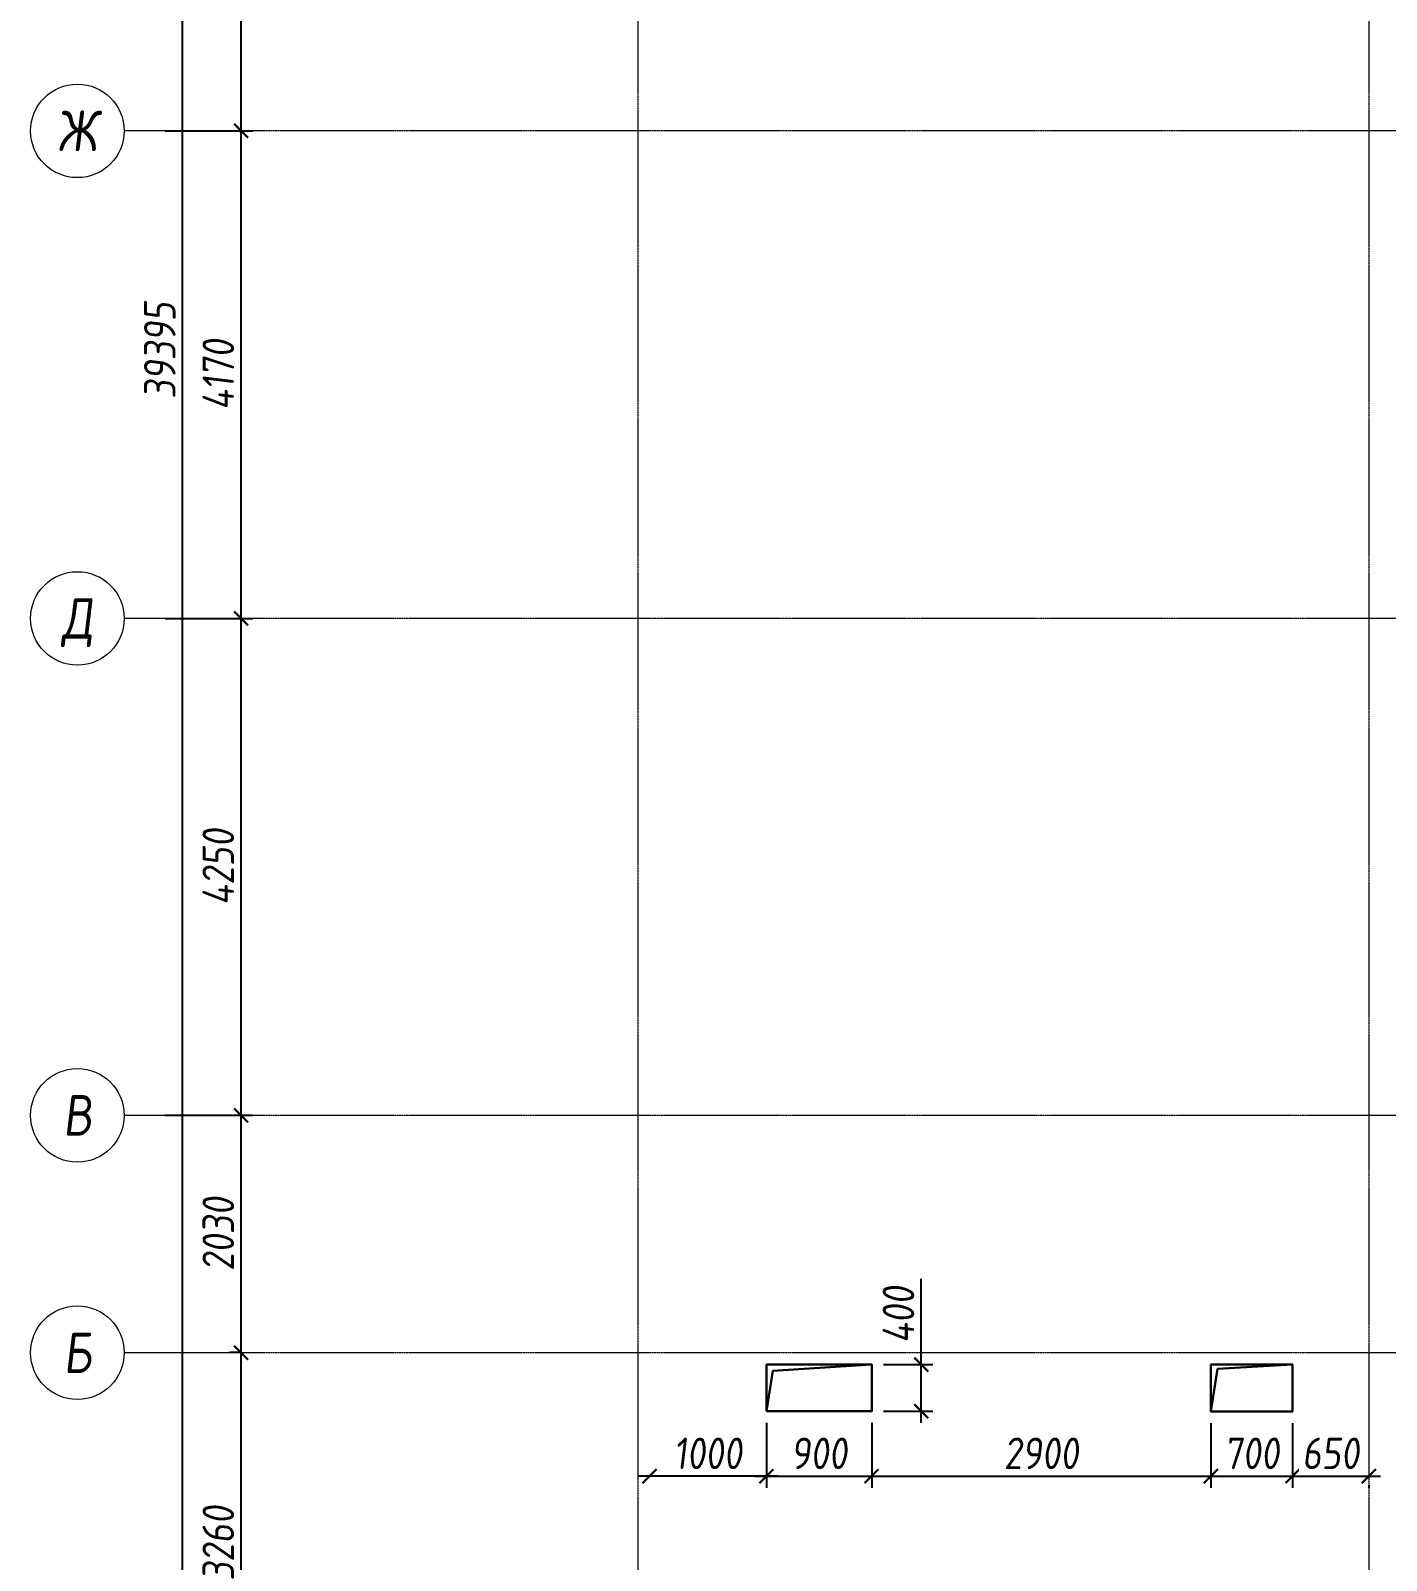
# Model space of a CAD drawing. Header units: millimetres. Extents: x -233751 to 529254, y -907864 to 285890.
# Drawn here: x -82057 to -70466, y 62939 to 76023 of the extents above; entities that cross this region are included whole.
import ezdxf
from ezdxf.enums import TextEntityAlignment as Align

# ---------------------------------------------------------------- set-up
doc = ezdxf.new("R2010")
doc.units = ezdxf.units.MM
doc.linetypes.add('осевая', pattern=[2, 1.25, -0.25, 0.25, -0.25])
doc.layers.get('0').update_dxf_attribs({"lineweight": 30})
doc.layers.get('Defpoints').update_dxf_attribs({"lineweight": 0})
for name, color, linetype, lineweight in [('КР_Новые отверстия', 5, 'Continuous', 30), ('КР_Оси', 7, 'Continuous', 5), ('КР_Размеры отверстия', 7, 'Continuous', 5)]:
    doc.layers.add(name, color=color, linetype=linetype, lineweight=lineweight)
doc.styles.add('ISOCPEUR', font='isocpeur.ttf', dxfattribs={"width": 0.85, "oblique": 7})
doc.dimstyles.new('R_100', dxfattribs={"dimtxt": 270, "dimasz": 120, "dimexe": 100, "dimexo": 100, "dimgap": 60, "dimtad": 1, "dimdec": 0, "dimrnd": 5, "dimzin": 0, "dimdsep": 46, "dimtxsty": 'ISOCPEUR', "dimblk": 'ARCHTICK', "dimcen": 0, "dimdle": 100, "dimclrd": 256, "dimclre": 256, "dimclrt": 256, "dimadec": 0, "dimazin": 0, "dimtfac": 2, "dimtdec": 0, "dimtmove": 0, "dimatfit": 3, "dimfxl": 1, "dimtvp": 3, "dimtfill": 1, "dimtolj": 1, "dimtzin": 0, "dimarcsym": 0})

# ---------------------------------------------------------------- blocks, each defined once
blk = doc.blocks.new('*U2058')
at = {"color": 0, "linetype": 'Continuous', "lineweight": -2}
blk.add_line((-74924, 0), (-75424, 0), dxfattribs=at)
at = {"color": 0, "linetype": 'ByBlock', "lineweight": -2, "ltscale": 10}
blk.add_line((0, 0), (-74924, 0), dxfattribs=at)
at = {"color": 0, "linetype": 'Continuous', "lineweight": -2}
blk.add_circle((-75824, 0), 400, dxfattribs=at)
at = {"color": 0, "linetype": 'Continuous', "lineweight": -2, "style": 'ISOCPEUR', "oblique": 7, "width": 0.856383}
blk.add_text('Б', height=347, dxfattribs=at).set_placement((-75824, 0), align=Align.MIDDLE_CENTER)
blk = doc.blocks.new('*U2059')
at = {"color": 0, "linetype": 'Continuous', "lineweight": -2}
blk.add_line((-74924, 0), (-75424, 0), dxfattribs=at)
at = {"color": 0, "linetype": 'ByBlock', "lineweight": -2, "ltscale": 10}
blk.add_line((0, 0), (-74924, 0), dxfattribs=at)
at = {"color": 0, "linetype": 'Continuous', "lineweight": -2}
blk.add_circle((-75824, 0), 400, dxfattribs=at)
at = {"color": 0, "linetype": 'Continuous', "lineweight": -2, "style": 'ISOCPEUR', "oblique": 7, "width": 0.856383}
blk.add_text('В', height=347, dxfattribs=at).set_placement((-75824, 0), align=Align.MIDDLE_CENTER)
blk = doc.blocks.new('*U2060')
at = {"color": 0, "linetype": 'Continuous', "lineweight": -2}
blk.add_line((-74924, 0), (-75424, 0), dxfattribs=at)
at = {"color": 0, "linetype": 'ByBlock', "lineweight": -2, "ltscale": 10}
blk.add_line((0, 0), (-74924, 0), dxfattribs=at)
at = {"color": 0, "linetype": 'Continuous', "lineweight": -2}
blk.add_circle((-75824, 0), 400, dxfattribs=at)
at = {"color": 0, "linetype": 'Continuous', "lineweight": -2, "style": 'ISOCPEUR', "oblique": 7, "width": 0.856383}
blk.add_text('Д', height=347, dxfattribs=at).set_placement((-75824, 0), align=Align.MIDDLE_CENTER)
blk = doc.blocks.new('*U2061')
at = {"color": 0, "linetype": 'Continuous', "lineweight": -2}
blk.add_line((-74924, 0), (-75424, 0), dxfattribs=at)
at = {"color": 0, "linetype": 'ByBlock', "lineweight": -2, "ltscale": 10}
blk.add_line((0, 0), (-74924, 0), dxfattribs=at)
at = {"color": 0, "linetype": 'Continuous', "lineweight": -2}
blk.add_circle((-75824, 0), 400, dxfattribs=at)
at = {"color": 0, "linetype": 'Continuous', "lineweight": -2, "style": 'ISOCPEUR', "oblique": 7, "width": 0.856383}
blk.add_text('Ж', height=347, dxfattribs=at).set_placement((-75824, 0), align=Align.MIDDLE_CENTER)
blk = doc.blocks.new('*U2068')
at = {"color": 0, "linetype": 'ByBlock', "lineweight": -2, "ltscale": 10}
blk.add_line((0, 0), (0, -34307), dxfattribs=at)
blk = doc.blocks.new('*U2069')
at = {"color": 0, "linetype": 'ByBlock', "lineweight": -2, "ltscale": 10}
blk.add_line((0, 0), (0, -34307), dxfattribs=at)
blk = doc.blocks.new('_ArchTick')
at = {"color": 0, "linetype": 'ByBlock', "const_width": 0.15}
blk.add_lwpolyline([(-0.5, -0.5), (0.5, 0.5)], dxfattribs=at)
blk = doc.blocks.new('*D729')
at = {"layer": 'Defpoints', "color": 0, "transparency": 16777216}
for p in [(-80757, 94601), (-79804, 94601), (-79754, 55206)]:
    blk.add_point(p, dxfattribs=at)
at = {"layer": 'КР_Оси', "lineweight": -2, "transparency": 16777216}
for p, q in [((-79904, 94601), (-80857, 94601)), ((-80757, 55106), (-80757, 94701)), ((-79854, 55206), (-80857, 55206))]:
    blk.add_line(p, q, dxfattribs=at)
at = {"layer": 'КР_Оси', "lineweight": -2, "transparency": 16777216, "xscale": 120, "yscale": 120, "zscale": 120}
for p, rotation in [((-80757, 94601), 90), ((-80757, 55206), 270)]:
    blk.add_blockref('_ArchTick', p, dxfattribs=dict(at, rotation=rotation))
at = {"layer": 'КР_Оси', "transparency": 16777216, "insert": (-80952, 73288), "char_height": 270, "attachment_point": 5, "rotation": 90, "style": 'ISOCPEUR', "bg_fill": 3, "box_fill_scale": 1.1, "bg_fill_color": 256, "bg_fill_true_color": 13158600, "bg_fill_transparency": 0}
blk.add_mtext('\\A1;39395', dxfattribs=at)
blk = doc.blocks.new('*D730')
at = {"layer": 'Defpoints', "color": 0, "transparency": 16777216}
for p in [(-80257, 64716), (-80157, 64716), (-79754, 61456)]:
    blk.add_point(p, dxfattribs=at)
at = {"layer": 'КР_Оси', "lineweight": -2, "transparency": 16777216}
for p, q in [((-80257, 61356), (-80257, 64816)), ((-80257, 64716), (-80357, 64716)), ((-79854, 61456), (-80357, 61456))]:
    blk.add_line(p, q, dxfattribs=at)
at = {"layer": 'КР_Оси', "lineweight": -2, "transparency": 16777216, "xscale": 120, "yscale": 120, "zscale": 120}
for p, rotation in [((-80257, 64716), 90), ((-80257, 61456), 270)]:
    blk.add_blockref('_ArchTick', p, dxfattribs=dict(at, rotation=rotation))
at = {"layer": 'КР_Оси', "transparency": 16777216, "insert": (-80452, 63086), "char_height": 270, "attachment_point": 5, "rotation": 90, "style": 'ISOCPEUR', "bg_fill": 3, "box_fill_scale": 1.1, "bg_fill_color": 256, "bg_fill_true_color": 13158600, "bg_fill_transparency": 0}
blk.add_mtext('\\A1;3260', dxfattribs=at)
blk = doc.blocks.new('*D731')
at = {"layer": 'Defpoints', "color": 0, "transparency": 16777216}
for p in [(-81007, 66746), (-80257, 66746), (-80157, 64716)]:
    blk.add_point(p, dxfattribs=at)
at = {"layer": 'КР_Оси', "lineweight": -2, "transparency": 16777216}
for p, q in [((-80907, 66746), (-80157, 66746)), ((-80257, 64616), (-80257, 66846)), ((-80257, 64716), (-80357, 64716))]:
    blk.add_line(p, q, dxfattribs=at)
at = {"layer": 'КР_Оси', "lineweight": -2, "transparency": 16777216, "xscale": 120, "yscale": 120, "zscale": 120}
for p, rotation in [((-80257, 66746), 90), ((-80257, 64716), 270)]:
    blk.add_blockref('_ArchTick', p, dxfattribs=dict(at, rotation=rotation))
at = {"layer": 'КР_Оси', "transparency": 16777216, "insert": (-80452, 65731), "char_height": 270, "attachment_point": 5, "rotation": 90, "style": 'ISOCPEUR', "bg_fill": 3, "box_fill_scale": 1.1, "bg_fill_color": 256, "bg_fill_true_color": 13158600, "bg_fill_transparency": 0}
blk.add_mtext('\\A1;2030', dxfattribs=at)
blk = doc.blocks.new('*D732')
at = {"layer": 'Defpoints', "color": 0, "transparency": 16777216}
for p in [(-81007, 70996), (-80257, 70996), (-81007, 66746)]:
    blk.add_point(p, dxfattribs=at)
at = {"layer": 'КР_Оси', "lineweight": -2, "transparency": 16777216}
for p, q in [((-80257, 66646), (-80257, 71096)), ((-80907, 70996), (-80157, 70996)), ((-80907, 66746), (-80157, 66746))]:
    blk.add_line(p, q, dxfattribs=at)
at = {"layer": 'КР_Оси', "lineweight": -2, "transparency": 16777216, "xscale": 120, "yscale": 120, "zscale": 120}
for p, rotation in [((-80257, 70996), 90), ((-80257, 66746), 270)]:
    blk.add_blockref('_ArchTick', p, dxfattribs=dict(at, rotation=rotation))
at = {"layer": 'КР_Оси', "transparency": 16777216, "insert": (-80452, 68871), "char_height": 270, "attachment_point": 5, "rotation": 90, "style": 'ISOCPEUR', "bg_fill": 3, "box_fill_scale": 1.1, "bg_fill_color": 256, "bg_fill_true_color": 13158600, "bg_fill_transparency": 0}
blk.add_mtext('\\A1;4250', dxfattribs=at)
blk = doc.blocks.new('*D733')
at = {"layer": 'Defpoints', "color": 0, "transparency": 16777216}
for p in [(-81007, 75166), (-80257, 75166), (-81007, 70996)]:
    blk.add_point(p, dxfattribs=at)
at = {"layer": 'КР_Оси', "lineweight": -2, "transparency": 16777216}
for p, q in [((-80257, 70896), (-80257, 75266)), ((-80907, 75166), (-80157, 75166)), ((-80907, 70996), (-80157, 70996))]:
    blk.add_line(p, q, dxfattribs=at)
at = {"layer": 'КР_Оси', "lineweight": -2, "transparency": 16777216, "xscale": 120, "yscale": 120, "zscale": 120}
for p, rotation in [((-80257, 75166), 90), ((-80257, 70996), 270)]:
    blk.add_blockref('_ArchTick', p, dxfattribs=dict(at, rotation=rotation))
at = {"layer": 'КР_Оси', "transparency": 16777216, "insert": (-80452, 73081), "char_height": 270, "attachment_point": 5, "rotation": 90, "style": 'ISOCPEUR', "bg_fill": 3, "box_fill_scale": 1.1, "bg_fill_color": 256, "bg_fill_true_color": 13158600, "bg_fill_transparency": 0}
blk.add_mtext('\\A1;4170', dxfattribs=at)
blk = doc.blocks.new('*D734')
at = {"layer": 'Defpoints', "color": 0, "transparency": 16777216}
for p in [(-81007, 82686), (-80257, 82686), (-81007, 75166)]:
    blk.add_point(p, dxfattribs=at)
at = {"layer": 'КР_Оси', "lineweight": -2, "transparency": 16777216}
for p, q in [((-80257, 75066), (-80257, 82786)), ((-80907, 82686), (-80157, 82686)), ((-80907, 75166), (-80157, 75166))]:
    blk.add_line(p, q, dxfattribs=at)
at = {"layer": 'КР_Оси', "lineweight": -2, "transparency": 16777216, "xscale": 120, "yscale": 120, "zscale": 120}
for p, rotation in [((-80257, 82686), 90), ((-80257, 75166), 270)]:
    blk.add_blockref('_ArchTick', p, dxfattribs=dict(at, rotation=rotation))
at = {"layer": 'КР_Оси', "transparency": 16777216, "insert": (-80452, 78926), "char_height": 270, "attachment_point": 5, "rotation": 90, "style": 'ISOCPEUR', "bg_fill": 3, "box_fill_scale": 1.1, "bg_fill_color": 256, "bg_fill_true_color": 13158600, "bg_fill_transparency": 0}
blk.add_mtext('\\A1;7520', dxfattribs=at)
blk = doc.blocks.new('*D1038')
at = {"layer": 'Defpoints', "color": 0, "transparency": 16777216}
for p in [(-75766, 64215), (-74866, 64215), (-74866, 63660)]:
    blk.add_point(p, dxfattribs=at)
at = {"layer": 'КР_Размеры отверстия', "lineweight": -2, "transparency": 16777216}
for p, q in [((-75766, 64115), (-75766, 63560)), ((-74866, 64115), (-74866, 63560)), ((-75866, 63660), (-74766, 63660))]:
    blk.add_line(p, q, dxfattribs=at)
at = {"layer": 'КР_Размеры отверстия', "lineweight": -2, "transparency": 16777216, "xscale": 120, "yscale": 120, "zscale": 120, "rotation": 180}
blk.add_blockref('_ArchTick', (-75766, 63660), dxfattribs=at)
at = {"layer": 'КР_Размеры отверстия', "lineweight": -2, "transparency": 16777216, "xscale": 120, "yscale": 120, "zscale": 120}
blk.add_blockref('_ArchTick', (-74866, 63660), dxfattribs=at)
at = {"layer": 'КР_Размеры отверстия', "transparency": 16777216, "insert": (-75316, 63855), "char_height": 270, "attachment_point": 5, "style": 'ISOCPEUR', "bg_fill": 3, "box_fill_scale": 1.1, "bg_fill_color": 256, "bg_fill_true_color": 13158600, "bg_fill_transparency": 0}
blk.add_mtext('\\A1;900', dxfattribs=at)
blk = doc.blocks.new('*D1039')
at = {"layer": 'Defpoints', "color": 0, "transparency": 16777216}
for p in [(-74866, 64215), (-71967, 64213), (-71967, 63660)]:
    blk.add_point(p, dxfattribs=at)
at = {"layer": 'КР_Размеры отверстия', "lineweight": -2, "transparency": 16777216}
for p, q in [((-74866, 64115), (-74866, 63560)), ((-71967, 64113), (-71967, 63560)), ((-74966, 63660), (-71867, 63660))]:
    blk.add_line(p, q, dxfattribs=at)
at = {"layer": 'КР_Размеры отверстия', "lineweight": -2, "transparency": 16777216, "xscale": 120, "yscale": 120, "zscale": 120, "rotation": 180}
blk.add_blockref('_ArchTick', (-74866, 63660), dxfattribs=at)
at = {"layer": 'КР_Размеры отверстия', "lineweight": -2, "transparency": 16777216, "xscale": 120, "yscale": 120, "zscale": 120}
blk.add_blockref('_ArchTick', (-71967, 63660), dxfattribs=at)
at = {"layer": 'КР_Размеры отверстия', "transparency": 16777216, "insert": (-73416, 63855), "char_height": 270, "attachment_point": 5, "style": 'ISOCPEUR', "bg_fill": 3, "box_fill_scale": 1.1, "bg_fill_color": 256, "bg_fill_true_color": 13158600, "bg_fill_transparency": 0}
blk.add_mtext('\\A1;2900', dxfattribs=at)
blk = doc.blocks.new('*D1040')
at = {"layer": 'Defpoints', "color": 0, "transparency": 16777216}
for p in [(-71967, 64213), (-71267, 64213), (-71267, 63660)]:
    blk.add_point(p, dxfattribs=at)
at = {"layer": 'КР_Размеры отверстия', "lineweight": -2, "transparency": 16777216}
for p, q in [((-71967, 64113), (-71967, 63560)), ((-71267, 64113), (-71267, 63560)), ((-72067, 63660), (-71167, 63660))]:
    blk.add_line(p, q, dxfattribs=at)
at = {"layer": 'КР_Размеры отверстия', "lineweight": -2, "transparency": 16777216, "xscale": 120, "yscale": 120, "zscale": 120, "rotation": 180}
blk.add_blockref('_ArchTick', (-71967, 63660), dxfattribs=at)
at = {"layer": 'КР_Размеры отверстия', "lineweight": -2, "transparency": 16777216, "xscale": 120, "yscale": 120, "zscale": 120}
blk.add_blockref('_ArchTick', (-71267, 63660), dxfattribs=at)
at = {"layer": 'КР_Размеры отверстия', "transparency": 16777216, "insert": (-71617, 63855), "char_height": 270, "attachment_point": 5, "style": 'ISOCPEUR', "bg_fill": 3, "box_fill_scale": 1.1, "bg_fill_color": 256, "bg_fill_true_color": 13158600, "bg_fill_transparency": 0}
blk.add_mtext('\\A1;700', dxfattribs=at)
blk = doc.blocks.new('*D1050')
at = {"layer": 'Defpoints', "color": 0, "transparency": 16777216}
for p in [(-75766, 64215), (-76766, 63660), (-76766, 63660)]:
    blk.add_point(p, dxfattribs=at)
at = {"layer": 'КР_Размеры отверстия', "lineweight": -2, "transparency": 16777216}
for p, q in [((-75766, 64115), (-75766, 63560)), ((-75666, 63660), (-76866, 63660))]:
    blk.add_line(p, q, dxfattribs=at)
at = {"layer": 'КР_Размеры отверстия', "lineweight": -2, "transparency": 16777216, "xscale": 120, "yscale": 120, "zscale": 120, "rotation": 180}
blk.add_blockref('_ArchTick', (-76766, 63660), dxfattribs=at)
at = {"layer": 'КР_Размеры отверстия', "lineweight": -2, "transparency": 16777216, "xscale": 120, "yscale": 120, "zscale": 120}
blk.add_blockref('_ArchTick', (-75766, 63660), dxfattribs=at)
at = {"layer": 'КР_Размеры отверстия', "transparency": 16777216, "insert": (-76266, 63855), "char_height": 270, "attachment_point": 5, "style": 'ISOCPEUR', "bg_fill": 3, "box_fill_scale": 1.1, "bg_fill_color": 256, "bg_fill_true_color": 13158600, "bg_fill_transparency": 0}
blk.add_mtext('\\A1;1000', dxfattribs=at)
blk = doc.blocks.new('*D1051')
at = {"layer": 'Defpoints', "color": 0, "transparency": 16777216}
for p in [(-74866, 64615), (-74442, 64615), (-74866, 64215)]:
    blk.add_point(p, dxfattribs=at)
at = {"layer": 'КР_Размеры отверстия', "lineweight": -2, "transparency": 16777216}
for p, q in [((-74442, 64615), (-74442, 65347)), ((-74766, 64615), (-74342, 64615)), ((-74442, 64115), (-74442, 64615)), ((-74766, 64215), (-74342, 64215))]:
    blk.add_line(p, q, dxfattribs=at)
at = {"layer": 'КР_Размеры отверстия', "lineweight": -2, "transparency": 16777216, "xscale": 120, "yscale": 120, "zscale": 120}
for p, rotation in [((-74442, 64615), 90), ((-74442, 64215), 270)]:
    blk.add_blockref('_ArchTick', p, dxfattribs=dict(at, rotation=rotation))
at = {"layer": 'КР_Размеры отверстия', "transparency": 16777216, "insert": (-74637, 65041), "char_height": 270, "attachment_point": 5, "rotation": 90, "style": 'ISOCPEUR', "bg_fill": 3, "box_fill_scale": 1.1, "bg_fill_color": 256, "bg_fill_true_color": 13158600, "bg_fill_transparency": 0}
blk.add_mtext('\\A1;400', dxfattribs=at)
blk = doc.blocks.new('*D1083')
at = {"layer": 'Defpoints', "color": 0, "transparency": 16777216}
blk.add_point((-71267, 64213), dxfattribs=at)
at = {"layer": 'КР_Размеры отверстия', "lineweight": -2, "transparency": 16777216}
for p, q in [((-71267, 64113), (-71267, 63560)), ((-71367, 63660), (-70516, 63660)), ((-70616, 63584), (-70616, 63560))]:
    blk.add_line(p, q, dxfattribs=at)
at = {"layer": 'КР_Размеры отверстия', "lineweight": -2, "transparency": 16777216, "xscale": 120, "yscale": 120, "zscale": 120, "rotation": 180}
blk.add_blockref('_ArchTick', (-71267, 63660), dxfattribs=at)
at = {"layer": 'КР_Размеры отверстия', "lineweight": -2, "transparency": 16777216, "xscale": 120, "yscale": 120, "zscale": 120}
blk.add_blockref('_ArchTick', (-70616, 63660), dxfattribs=at)
at = {"layer": 'КР_Размеры отверстия', "transparency": 16777216, "insert": (-70941, 63855), "char_height": 270, "attachment_point": 5, "style": 'ISOCPEUR', "bg_fill": 3, "box_fill_scale": 1.1, "bg_fill_color": 256, "bg_fill_true_color": 13158600, "bg_fill_transparency": 0}
blk.add_mtext('\\A1;650', dxfattribs=at)
at = {"layer": 'Defpoints', "color": 0, "transparency": 16777216}
for p in [(-70616, 63684), (-70616, 63660)]:
    blk.add_point(p, dxfattribs=at)

msp = doc.modelspace()

# ---------------------------------------------------------------- linework, layer by layer
at = {"layer": 'КР_Новые отверстия'}
for points in [[(-75765.7, 64214.6), (-74865.7, 64214.6), (-74865.7, 64614.6), (-75765.7, 64614.6)], [(-71967.1, 64614.6), (-71267.1, 64614.6), (-71267.1, 64213.4), (-71967.1, 64213.4)]]:
    msp.add_lwpolyline(points, close=True, dxfattribs=at)
for points in [[(-75765.7, 64214.6), (-75709.7, 64561.7), (-74865.7, 64614.6)], [(-71967.1, 64213.4), (-71909, 64577.4), (-71267.1, 64614.6)]]:
    msp.add_lwpolyline(points, dxfattribs=at)

# ---------------------------------------------------------------- block references
at = {"layer": 'КР_Оси', "linetype": 'осевая'}
for name, p in [('*U2068', (-76865.7, 87701.9)), ('*U2069', (-70615.7, 87701.9)), ('*U2061', (-5832.3, 75165.7)), ('*U2060', (-5832.3, 70995.7)), ('*U2059', (-5832.3, 66745.7)), ('*U2058', (-5832.3, 64715.7))]:
    msp.add_blockref(name, p, dxfattribs=at)

# ---------------------------------------------------------------- next in the draw order: dimensions: what is measured, and where the dimension line sits
at = {"layer": 'КР_Оси'}
dim = msp.add_linear_dim(base=(-80756.5, 94600.7), p1=(-79754, 55205.7), p2=(-79804, 94600.7), angle=90, dimstyle='R_100', override={"dimpost": '\\X'}, dxfattribs=at)
dim.commit()
dim.dimension.update_dxf_attribs({"geometry": '*D729', "text_midpoint": (-80756.5, 73287.6), "dimtype": 160})
at = {"layer": 'КР_Размеры отверстия'}
dim = msp.add_linear_dim(base=(-74865.7, 63659.6), p1=(-75765.7, 64214.6), p2=(-74865.7, 64214.6), dimstyle='R_100', override={"dimpost": '\\X'}, dxfattribs=at)
dim.commit()
dim.dimension.update_dxf_attribs({"geometry": '*D1038', "text_midpoint": (-75315.7, 63854.6)})

# ---------------------------------------------------------------- next in the draw order: dimensions: what is measured, and where the dimension line sits
at = {"layer": 'КР_Оси'}
dim = msp.add_linear_dim(base=(-80256.5, 64715.7), p1=(-79754, 61455.7), p2=(-80156.5, 64715.7), angle=90, dimstyle='R_100', override={"dimpost": '\\X'}, dxfattribs=at)
dim.commit()
dim.dimension.update_dxf_attribs({"geometry": '*D730', "text_midpoint": (-80451.5, 63085.7)})
at = {"layer": 'КР_Размеры отверстия'}
for base, p1, p2, picture, middle in [((-76765.7, 63659.6), (-75765.7, 64214.6), (-76765.7, 63659.6), '*D1050', (-76265.7, 63854.6)), ((-71967.1, 63659.6), (-74865.7, 64214.6), (-71967.1, 64213.4), '*D1039', (-73416.4, 63854.6))]:
    dim = msp.add_linear_dim(base=base, p1=p1, p2=p2, dimstyle='R_100', override={"dimpost": '\\X'}, dxfattribs=at)
    dim.commit()
    dim.dimension.update_dxf_attribs({"geometry": picture, "text_midpoint": middle})

# ---------------------------------------------------------------- next in the draw order: dimensions: what is measured, and where the dimension line sits
at = {"layer": 'КР_Оси'}
dim = msp.add_linear_dim(base=(-80256.5, 66745.7), p1=(-80156.5, 64715.7), p2=(-81006.5, 66745.7), angle=90, dimstyle='R_100', override={"dimpost": '\\X'}, dxfattribs=at)
dim.commit()
dim.dimension.update_dxf_attribs({"geometry": '*D731', "text_midpoint": (-80451.5, 65730.7)})
at = {"layer": 'КР_Размеры отверстия'}
dim = msp.add_linear_dim(base=(-74442.1, 64614.6), p1=(-74865.7, 64214.6), p2=(-74865.7, 64614.6), angle=90, dimstyle='R_100', override={"dimpost": '\\X'}, dxfattribs=at)
dim.commit()
dim.dimension.update_dxf_attribs({"geometry": '*D1051', "text_midpoint": (-74637.1, 65040.6)})
dim = msp.add_linear_dim(base=(-71267.1, 63659.6), p1=(-71967.1, 64213.4), p2=(-71267.1, 64213.4), dimstyle='R_100', override={"dimpost": '\\X'}, dxfattribs=at)
dim.commit()
dim.dimension.update_dxf_attribs({"geometry": '*D1040', "text_midpoint": (-71617.1, 63854.6)})

# ---------------------------------------------------------------- next in the draw order: dimensions: what is measured, and where the dimension line sits
at = {"layer": 'КР_Оси'}
dim = msp.add_linear_dim(base=(-80256.5, 70995.7), p1=(-81006.5, 66745.7), p2=(-81006.5, 70995.7), angle=90, dimstyle='R_100', override={"dimpost": '\\X'}, dxfattribs=at)
dim.commit()
dim.dimension.update_dxf_attribs({"geometry": '*D732', "text_midpoint": (-80451.5, 68870.7)})
at = {"layer": 'КР_Размеры отверстия'}
dim = msp.add_linear_dim(base=(-70615.7, 63659.6), p1=(-71267.1, 64213.4), p2=(-70615.7, 63683.6), dimstyle='R_100', override={"dimpost": '\\X', "dimtmove": 1}, dxfattribs=at)
dim.commit()
dim.dimension.update_dxf_attribs({"geometry": '*D1083', "text_midpoint": (-70941.4, 63854.6)})

# ---------------------------------------------------------------- next in the draw order: dimensions: what is measured, and where the dimension line sits
at = {"layer": 'КР_Оси'}
dim = msp.add_linear_dim(base=(-80256.5, 75165.7), p1=(-81006.5, 70995.7), p2=(-81006.5, 75165.7), angle=90, dimstyle='R_100', override={"dimpost": '\\X'}, dxfattribs=at)
dim.commit()
dim.dimension.update_dxf_attribs({"geometry": '*D733', "text_midpoint": (-80451.5, 73080.7)})

# ---------------------------------------------------------------- next in the draw order: dimensions: what is measured, and where the dimension line sits
dim = msp.add_linear_dim(base=(-80256.5, 82685.7), p1=(-81006.5, 75165.7), p2=(-81006.5, 82685.7), angle=90, dimstyle='R_100', override={"dimpost": '\\X'}, dxfattribs=at)
dim.commit()
dim.dimension.update_dxf_attribs({"geometry": '*D734', "text_midpoint": (-80451.5, 78925.7)})

doc.saveas('drawing.dxf')
